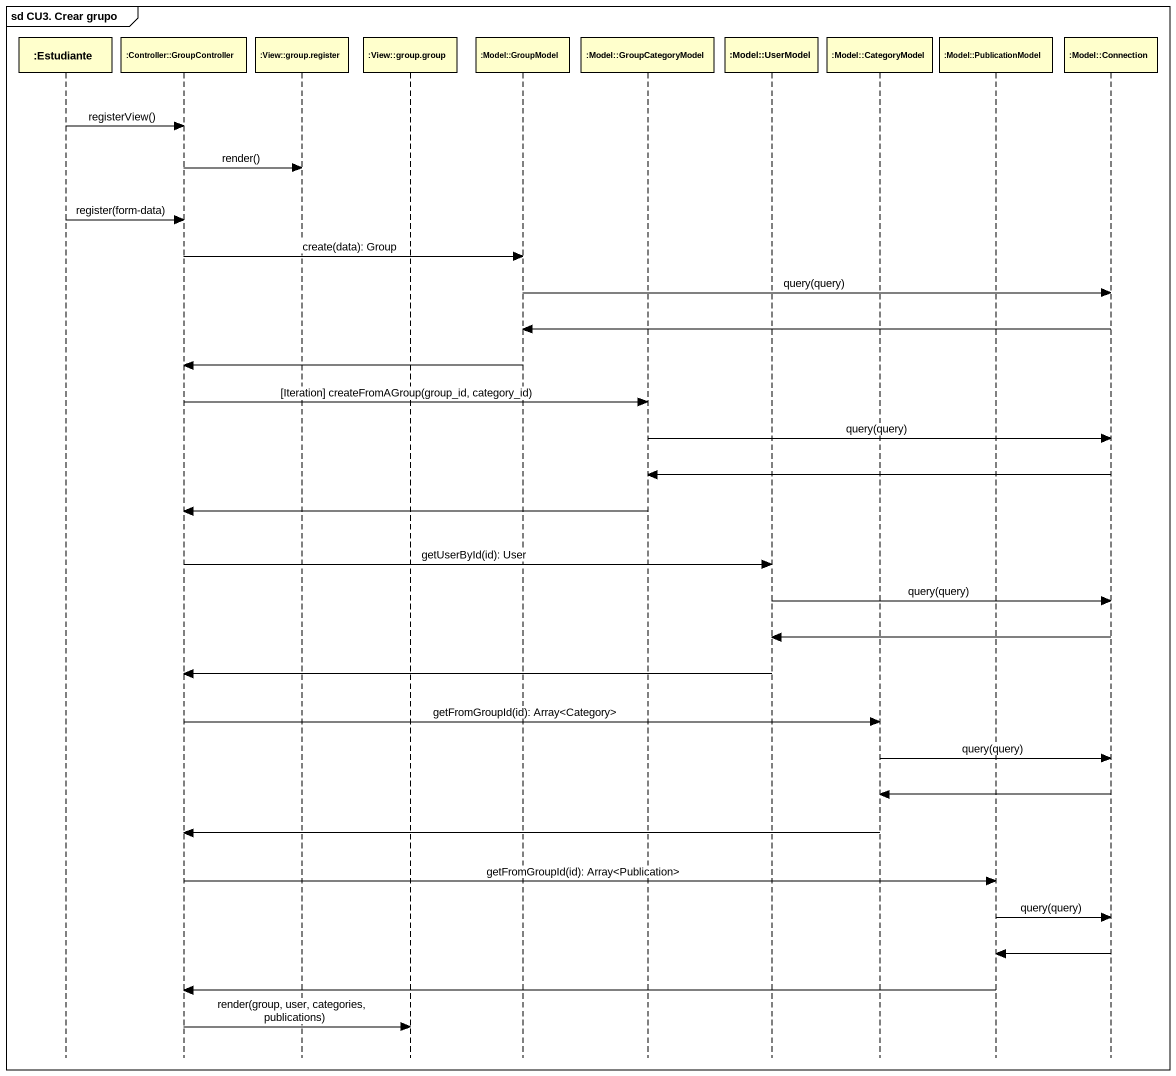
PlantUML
@startuml
mainframe sd CU3. Crear grupo
hide footbox
participant ":Estudiante" as Estudiante
participant ":Controller::GroupController" as Controller_GroupController
participant ":View::group.register" as View_group_register
participant ":View::group.group" as View_group_group
participant ":Model::GroupModel" as Model_GroupModel
participant ":Model::GroupCategoryModel" as Model_GroupCategoryModel
participant ":Model::UserModel" as Model_UserModel
participant ":Model::CategoryModel" as Model_CategoryModel
participant ":Model::PublicationModel" as Model_PublicationModel
participant ":Model::Connection" as Model_Connection

Estudiante -> Controller_GroupController : registerView()
Controller_GroupController -> View_group_register : render()
Estudiante -> Controller_GroupController : register(form-data)
Controller_GroupController -> Model_GroupModel : create(data): Group
Model_GroupModel -> Model_Connection : query(query)
Model_Connection -> Model_GroupModel
Model_GroupModel -> Controller_GroupController
Controller_GroupController -> Model_GroupCategoryModel : [Iteration] createFromAGroup(group_id, category_id)
Model_GroupCategoryModel -> Model_Connection : query(query)
Model_Connection -> Model_GroupCategoryModel
Model_GroupCategoryModel -> Controller_GroupController
Controller_GroupController -> Model_UserModel : getUserById(id): User
Model_UserModel -> Model_Connection : query(query)
Model_Connection -> Model_UserModel
Model_UserModel -> Controller_GroupController
Controller_GroupController -> Model_CategoryModel : getFromGroupId(id): Array<Category>
Model_CategoryModel -> Model_Connection : query(query)
Model_Connection -> Model_CategoryModel
Model_CategoryModel -> Controller_GroupController
Controller_GroupController -> Model_PublicationModel : getFromGroupId(id): Array<Publication>
Model_PublicationModel -> Model_Connection : query(query)
Model_Connection -> Model_PublicationModel
Model_PublicationModel -> Controller_GroupController
Controller_GroupController -> View_group_group : render(group, user, categories, publications)
@enduml
